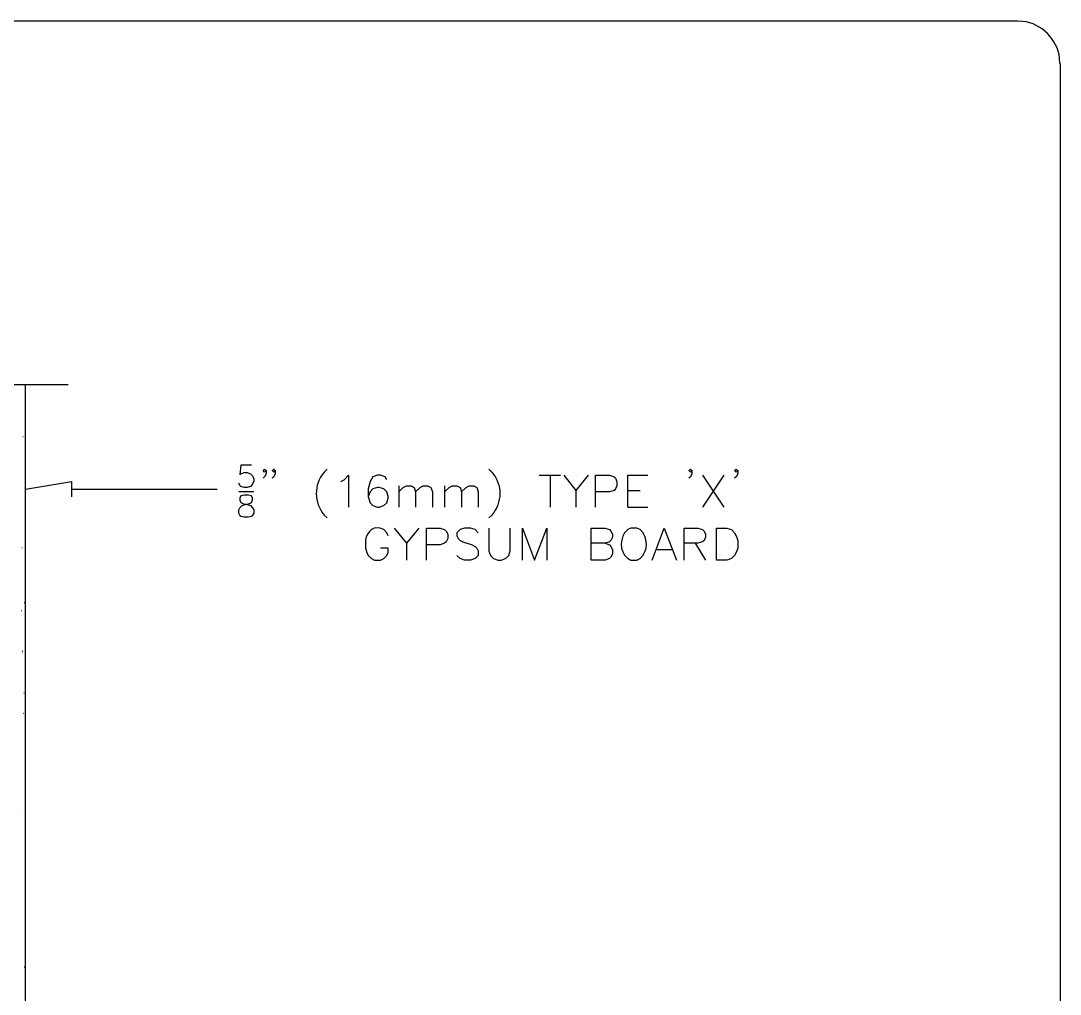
# Model space of a CAD drawing. Header units: millimetres. Extents: x 14 to 201, y 16 to 268.
# Drawn here: x 124.1 to 201.3, y 195.4 to 267.7 of the extents above; entities that cross this region are included whole.
import ezdxf

# ---------------------------------------------------------------- set-up
doc = ezdxf.new("R2010")
doc.units = ezdxf.units.MM
doc.layers.get('0').update_dxf_attribs({"linetype": 'CONTINUOUS'})

msp = doc.modelspace()

# ---------------------------------------------------------------- linework, layer by layer
at = {"color": 0}
for p, q in [((17.0174, 267.716), (198.121, 267.716)), ((198.521, 267.674), (198.121, 267.695)), ((201.273, 264.541), (201.253, 264.943)), ((201.296, 264.541), (201.296, 55.4136)), ((108.902, 240.687), (127.572, 240.687)), ((124.397, 170.837), (124.397, 240.687)), ((140.419, 234.696), (140.335, 233.998)), ((140.335, 233.998), (140.419, 234.061)), ((141.204, 234.696), (140.419, 234.696)), ((140.419, 234.061), (140.652, 234.145)), ((140.652, 234.145), (140.885, 234.145)), ((140.885, 234.145), (141.139, 234.061)), ((141.139, 234.061), (141.288, 233.912)), ((142.07, 234.294), (142.176, 234.4)), ((142.176, 234.167), (142.07, 234.294)), ((142.176, 234.4), (142.282, 234.294)), ((142.282, 234.294), (142.176, 234.167)), ((142.282, 234.061), (142.176, 233.828)), ((142.282, 234.294), (142.282, 234.061)), ((142.748, 234.294), (142.854, 234.4)), ((142.854, 234.167), (142.748, 234.294)), ((142.854, 234.4), (142.959, 234.294)), ((142.959, 234.294), (142.854, 234.167)), ((142.959, 234.061), (142.854, 233.828)), ((142.959, 234.294), (142.959, 234.061)), ((146.833, 234.4), (146.6, 234.167)), ((158.834, 234.4), (159.067, 234.167)), ((173.693, 234.294), (173.82, 234.4)), ((173.82, 234.167), (173.693, 234.294)), ((173.82, 234.4), (173.926, 234.294)), ((173.926, 234.294), (173.82, 234.167)), ((173.926, 234.061), (173.82, 233.828)), ((173.926, 234.294), (173.926, 234.061)), ((177.101, 234.294), (177.207, 234.4)), ((177.207, 234.167), (177.101, 234.294)), ((177.207, 234.4), (177.334, 234.294)), ((177.334, 234.294), (177.207, 234.167)), ((177.334, 234.061), (177.207, 233.828)), ((177.334, 234.294), (177.334, 234.061)), ((124.397, 232.917), (127.825, 233.489)), ((127.825, 233.489), (127.825, 232.347)), ((140.335, 233.193), (140.25, 233.363)), ((141.288, 233.279), (141.139, 233.109)), ((141.288, 233.912), (141.371, 233.679)), ((141.371, 233.511), (141.288, 233.279)), ((141.371, 233.679), (141.371, 233.511)), ((142.176, 233.828), (142.07, 233.722)), ((142.854, 233.828), (142.748, 233.722)), ((147.85, 233.489), (148.083, 233.616)), ((148.083, 233.616), (148.42, 233.955)), ((148.42, 233.955), (148.42, 231.563)), ((150.008, 233.489), (149.881, 232.94)), ((150.22, 233.828), (150.008, 233.489)), ((150.559, 233.955), (150.22, 233.828)), ((150.792, 233.955), (150.559, 233.955)), ((151.129, 233.828), (150.792, 233.955)), ((151.258, 233.616), (151.129, 233.828)), ((162.581, 233.955), (164.168, 233.955)), ((163.386, 233.955), (163.386, 231.563)), ((164.401, 233.955), (165.312, 232.813)), ((166.222, 233.955), (165.312, 232.813)), ((166.771, 231.563), (166.771, 233.955)), ((166.771, 233.955), (167.809, 233.955)), ((167.809, 233.955), (168.148, 233.828)), ((168.148, 233.828), (168.254, 233.722)), ((168.254, 233.722), (168.359, 233.489)), ((168.359, 233.489), (168.359, 233.15)), ((169.164, 231.563), (169.164, 233.955)), ((169.164, 233.955), (170.645, 233.955)), ((173.82, 233.828), (173.693, 233.722)), ((174.709, 233.955), (176.296, 231.563)), ((176.296, 233.955), (174.709, 231.563)), ((177.207, 233.828), (177.101, 233.722)), ((127.825, 232.917), (138.642, 232.917)), ((140.25, 232.749), (141.371, 232.749)), ((140.419, 233.109), (140.335, 233.193)), ((140.652, 233.046), (140.419, 233.109)), ((140.885, 233.046), (140.652, 233.046)), ((141.139, 233.109), (140.885, 233.046)), ((149.881, 232.94), (149.881, 232.368)), ((150.008, 232.707), (149.881, 232.368)), ((150.22, 232.94), (150.008, 232.707)), ((150.559, 233.046), (150.22, 232.94)), ((150.686, 233.046), (150.559, 233.046)), ((151.025, 232.94), (150.686, 233.046)), ((151.258, 232.707), (151.025, 232.94)), ((151.362, 232.368), (151.258, 232.707)), ((152.146, 233.15), (152.146, 231.563)), ((152.146, 232.707), (152.484, 233.046)), ((152.484, 233.046), (152.717, 233.15)), ((152.717, 233.15), (153.056, 233.15)), ((153.056, 233.15), (153.289, 233.046)), ((153.289, 233.046), (153.395, 232.707)), ((153.395, 232.707), (153.734, 233.046)), ((153.395, 232.707), (153.395, 231.563)), ((153.734, 233.046), (153.967, 233.15)), ((153.967, 233.15), (154.304, 233.15)), ((154.304, 233.15), (154.537, 233.046)), ((154.537, 233.046), (154.643, 232.707)), ((154.643, 232.707), (154.643, 231.563)), ((155.554, 233.15), (155.554, 231.563)), ((155.554, 232.707), (155.892, 233.046)), ((155.892, 233.046), (156.125, 233.15)), ((156.125, 233.15), (156.464, 233.15)), ((156.464, 233.15), (156.697, 233.046)), ((156.697, 233.046), (156.803, 232.707)), ((156.803, 232.707), (157.142, 233.046)), ((156.803, 232.707), (156.803, 231.563)), ((157.142, 233.046), (157.375, 233.15)), ((157.375, 233.15), (157.712, 233.15)), ((157.712, 233.15), (157.945, 233.046)), ((157.945, 233.046), (158.051, 232.707)), ((158.051, 232.707), (158.051, 231.563)), ((165.312, 232.813), (165.312, 231.563)), ((167.809, 232.707), (166.771, 232.707)), ((168.148, 232.813), (167.809, 232.707)), ((168.254, 232.94), (168.148, 232.813)), ((168.359, 233.15), (168.254, 232.94)), ((169.164, 232.813), (170.075, 232.813)), ((140.419, 232.41), (140.335, 232.241)), ((140.335, 232.241), (140.335, 232.092)), ((140.335, 232.092), (140.419, 231.924)), ((140.652, 232.473), (140.419, 232.41)), ((140.419, 231.924), (140.568, 231.838)), ((140.505, 231.691), (140.738, 231.775)), ((140.568, 231.838), (140.885, 231.775)), ((140.971, 232.473), (140.652, 232.473)), ((140.738, 231.775), (141.055, 231.838)), ((140.885, 231.775), (141.139, 231.691)), ((141.204, 232.41), (140.971, 232.473)), ((141.055, 231.838), (141.204, 231.924)), ((141.288, 232.241), (141.204, 232.41)), ((141.204, 231.924), (141.288, 232.092)), ((141.288, 232.092), (141.288, 232.241)), ((149.881, 232.368), (150.008, 231.902)), ((150.008, 231.902), (150.22, 231.691)), ((151.025, 231.691), (151.258, 231.902)), ((151.258, 231.902), (151.362, 232.241)), ((151.362, 232.241), (151.362, 232.368)), ((140.25, 231.372), (140.335, 231.521)), ((140.25, 231.14), (140.25, 231.372)), ((140.335, 230.97), (140.25, 231.14)), ((140.335, 231.521), (140.505, 231.691)), ((140.419, 230.886), (140.335, 230.97)), ((141.139, 231.691), (141.288, 231.521)), ((141.288, 230.97), (141.204, 230.886)), ((141.288, 231.521), (141.371, 231.372)), ((141.371, 231.14), (141.288, 230.97)), ((141.371, 231.372), (141.371, 231.14)), ((146.6, 230.992), (146.833, 230.78)), ((150.22, 231.691), (150.559, 231.563)), ((150.559, 231.563), (150.686, 231.563)), ((150.686, 231.563), (151.025, 231.691)), ((159.067, 230.992), (158.834, 230.78)), ((169.164, 231.563), (170.645, 231.563)), ((140.652, 230.823), (140.419, 230.886)), ((140.971, 230.823), (140.652, 230.823)), ((141.204, 230.886), (140.971, 230.823)), ((151.258, 229.679), (151.025, 229.912)), ((151.362, 229.446), (151.258, 229.679)), ((151.807, 230.018), (152.717, 228.896)), ((153.628, 230.018), (152.717, 228.896)), ((154.2, 227.648), (154.2, 230.018)), ((154.2, 230.018), (155.215, 230.018)), ((155.215, 230.018), (155.554, 229.912)), ((155.554, 229.912), (155.659, 229.785)), ((155.659, 229.785), (155.787, 229.574)), ((155.787, 229.574), (155.787, 229.235)), ((156.697, 229.912), (156.464, 229.679)), ((156.464, 229.679), (156.464, 229.446)), ((156.464, 229.446), (156.57, 229.235)), ((157.036, 230.018), (156.697, 229.912)), ((157.479, 230.018), (157.036, 230.018)), ((157.818, 229.912), (157.479, 230.018)), ((158.051, 229.679), (157.818, 229.912)), ((158.834, 230.018), (158.834, 228.324)), ((160.421, 228.324), (160.421, 230.018)), ((161.332, 227.648), (161.332, 230.018)), ((161.332, 230.018), (162.242, 227.648)), ((162.242, 227.648), (163.153, 230.018)), ((163.153, 230.018), (163.153, 227.648)), ((166.434, 227.648), (166.434, 230.018)), ((166.434, 230.018), (167.47, 230.018)), ((167.47, 230.018), (167.809, 229.912)), ((167.809, 229.912), (167.915, 229.785)), ((167.915, 229.785), (168.021, 229.574)), ((168.021, 229.574), (168.021, 229.342)), ((169.164, 229.912), (168.931, 229.679)), ((169.397, 230.018), (169.164, 229.912)), ((169.842, 230.018), (169.397, 230.018)), ((170.075, 229.912), (169.842, 230.018)), ((170.984, 227.648), (171.873, 230.018)), ((171.873, 230.018), (172.784, 227.648)), ((173.354, 227.648), (173.354, 230.018)), ((173.354, 230.018), (174.371, 230.018)), ((174.371, 230.018), (174.709, 229.912)), ((174.709, 229.912), (174.837, 229.785)), ((174.837, 229.785), (174.942, 229.574)), ((174.942, 229.574), (174.942, 229.342)), ((175.747, 227.648), (175.747, 230.018)), ((175.747, 230.018), (176.529, 230.018)), ((176.529, 230.018), (176.868, 229.912)), ((176.868, 229.912), (177.101, 229.679)), ((177.101, 229.679), (177.207, 229.446)), ((177.207, 229.446), (177.334, 229.108)), ((149.67, 229.108), (149.67, 228.537)), ((152.717, 228.896), (152.717, 227.648)), ((155.215, 228.769), (154.2, 228.769)), ((155.554, 228.896), (155.215, 228.769)), ((155.659, 229.003), (155.554, 228.896)), ((155.787, 229.235), (155.659, 229.003)), ((156.57, 229.235), (156.697, 229.108)), ((156.697, 229.108), (156.909, 229.003)), ((156.909, 229.003), (157.608, 228.769)), ((157.608, 228.769), (157.818, 228.663)), ((157.818, 228.663), (157.945, 228.537)), ((167.47, 228.896), (166.434, 228.896)), ((167.809, 229.003), (167.47, 228.896)), ((167.47, 228.896), (167.809, 228.769)), ((167.915, 229.108), (167.809, 229.003)), ((167.809, 228.769), (167.915, 228.663)), ((168.021, 229.342), (167.915, 229.108)), ((167.915, 228.663), (168.021, 228.431)), ((174.371, 228.896), (173.354, 228.896)), ((174.159, 228.896), (174.942, 227.648)), ((174.709, 229.003), (174.371, 228.896)), ((174.837, 229.108), (174.709, 229.003)), ((174.942, 229.342), (174.837, 229.108)), ((177.334, 229.108), (177.334, 228.537)), ((149.67, 228.537), (149.775, 228.197)), ((149.775, 228.197), (149.881, 227.987)), ((149.881, 227.987), (150.114, 227.754)), ((151.362, 228.537), (150.792, 228.537)), ((151.025, 227.754), (151.258, 227.987)), ((151.258, 227.987), (151.362, 228.197)), ((151.362, 228.197), (151.362, 228.537)), ((156.697, 227.754), (156.464, 227.987)), ((158.051, 227.987), (157.818, 227.754)), ((157.945, 228.537), (158.051, 228.324)), ((158.051, 228.324), (158.051, 227.987)), ((158.834, 228.324), (158.962, 227.987)), ((158.962, 227.987), (159.195, 227.754)), ((160.084, 227.754), (160.317, 227.987)), ((160.317, 227.987), (160.421, 228.324)), ((167.915, 227.858), (167.809, 227.754)), ((168.021, 228.092), (167.915, 227.858)), ((168.021, 228.431), (168.021, 228.092)), ((171.323, 228.431), (172.445, 228.431)), ((177.101, 227.987), (176.868, 227.754)), ((177.207, 228.197), (177.101, 227.987)), ((177.334, 228.537), (177.207, 228.197)), ((150.114, 227.754), (150.347, 227.648)), ((150.347, 227.648), (150.792, 227.648)), ((150.792, 227.648), (151.025, 227.754)), ((157.036, 227.648), (156.697, 227.754)), ((157.479, 227.648), (157.036, 227.648)), ((157.818, 227.754), (157.479, 227.648)), ((159.195, 227.754), (159.533, 227.648)), ((159.533, 227.648), (159.745, 227.648)), ((159.745, 227.648), (160.084, 227.754)), ((167.47, 227.648), (166.434, 227.648)), ((167.809, 227.754), (167.47, 227.648)), ((169.397, 227.648), (169.842, 227.648)), ((169.842, 227.648), (170.075, 227.754)), ((176.529, 227.648), (175.747, 227.648)), ((176.868, 227.754), (176.529, 227.648))]:
    msp.add_line(p, q, dxfattribs=at)
at = {"color": 252}
for p, q in [((124.205, 236.813), (124.228, 236.813)), ((124.142, 228.579), (124.164, 228.579)), ((124.311, 224.493), (124.333, 224.493)), ((124.079, 223.901), (124.101, 223.901)), ((124.164, 220.895), (124.185, 220.895)), ((124.185, 220.832), (124.205, 220.832)), ((124.291, 217.784), (124.311, 217.784)), ((124.27, 216.26), (124.291, 216.26)), ((124.397, 214.715), (124.418, 214.715)), ((124.101, 209.168), (124.121, 209.168)), ((124.354, 205), (124.375, 205)), ((124.375, 203.942), (124.397, 203.942)), ((124.311, 197.422), (124.333, 197.422))]:
    msp.add_line(p, q, dxfattribs=at)
at = {"color": 0}
for points in [[(201.253, 264.943), (201.096, 266.328), (199.908, 267.517), (198.521, 267.674)], [(146.6, 234.167), (145.803, 233.234), (145.834, 231.932), (146.6, 230.992)], [(159.067, 234.167), (159.865, 233.237), (159.834, 231.93), (159.067, 230.992)], [(151.025, 229.912), (150.326, 230.302), (149.79, 229.817), (149.67, 229.108)], [(168.931, 229.679), (168.508, 229.041), (168.599, 227.933), (169.397, 227.648)], [(170.075, 227.754), (170.714, 228.291), (170.689, 229.379), (170.075, 229.912)]]:
    msp.add_open_spline(points, degree=3, dxfattribs=at)

doc.saveas('drawing.dxf')
